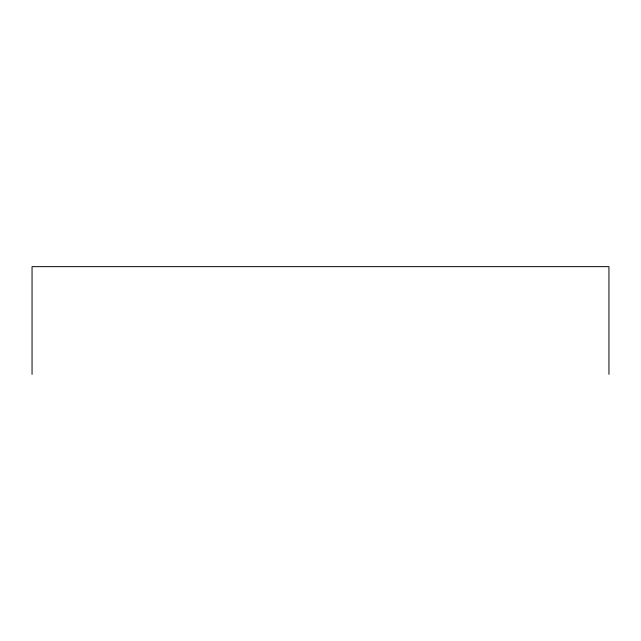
<?xml version="1.0" encoding="UTF-8"?>
<svg xmlns="http://www.w3.org/2000/svg" width="641" height="641" viewBox="0 0 641 641"><rect width="100%" height="100%" fill="white"/><g stroke="black" fill="none" stroke-linecap="round" stroke-linejoin="round"><path stroke-width="0.96" d="M608.95 374.352L608.95 266.648L32.05 266.648L32.05 374.352"/></g></svg>
